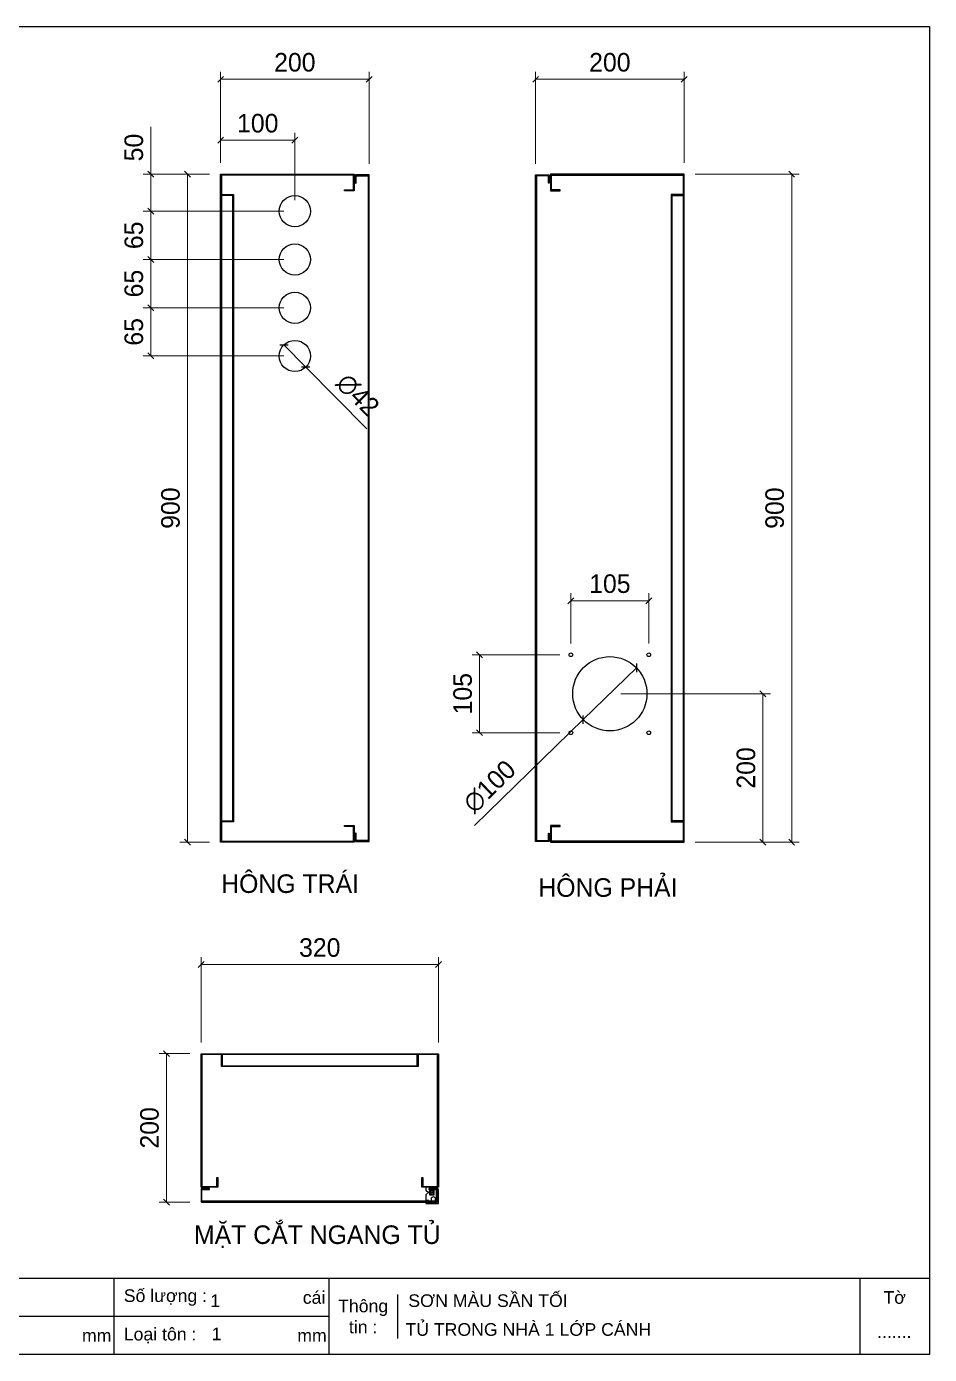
# Model space of a CAD drawing. Header units: millimetres. Extents: x 0 to 2530, y 0 to 1789.
# Drawn here: x 1313 to 2530, y 0 to 1789 of the extents above; entities that cross this region are included whole.
import ezdxf

# ---------------------------------------------------------------- set-up
doc = ezdxf.new("R2010")
doc.units = ezdxf.units.MM
doc.layers.add('DIM', color=253, linetype='Continuous')
doc.styles.add('Arial', font='arial.ttf')
doc.dimstyles.new('Dim-25', dxfattribs={"dimtxt": 25, "dimasz": 8, "dimexe": 10, "dimexo": 15, "dimgap": 10, "dimtad": 1, "dimdec": 0, "dimtxsty": 'Standard', "dimblk": 'OBLIQUE', "dimcen": 10, "dimclrd": 5, "dimclre": 5, "dimclrt": 3, "dimazin": 3, "dimtfac": 1, "dimtdec": 0, "dimtmove": 0, "dimatfit": 3, "dimldrblk": 'OBLIQUE', "dimlwd": 9, "dimlwe": 9})
doc.dimstyles.get("Standard").update_dxf_attribs({"dimtxt": 2.5, "dimasz": 2.5, "dimexe": 1.25, "dimexo": 0.625, "dimtad": 1, "dimcen": 2.5, "dimazin": 3, "dimtfac": 1, "dimtmove": 0, "dimatfit": 3})

# ---------------------------------------------------------------- blocks, each defined once
blk = doc.blocks.new('*D5')
at = {"color": 0, "linetype": 'ByBlock', "lineweight": -2}
for p, q in [((1534, 1586.1), (1526, 1594.1)), ((1526, 694.1), (1534, 686.1))]:
    blk.add_line(p, q, dxfattribs=at)
at = {"layer": 'Defpoints', "color": 0, "ltscale": 3, "transparency": 16777216}
for p in [(1530, 1590.1), (1574.8, 1590.1), (1574.8, 690.1)]:
    blk.add_point(p, dxfattribs=at)
at = {"layer": 'DIM', "color": 5, "lineweight": 9, "ltscale": 3, "transparency": 16777216}
for p, q in [((1559.8, 1590.1), (1520, 1590.1)), ((1530, 690.1), (1530, 1590.1)), ((1559.8, 690.1), (1520, 690.1))]:
    blk.add_line(p, q, dxfattribs=at)
at = {"layer": 'DIM', "color": 3, "ltscale": 3, "transparency": 16777216, "insert": (1507.3, 1140.1), "char_height": 25, "attachment_point": 5, "rotation": 90}
blk.add_mtext('900', dxfattribs=at)
blk = doc.blocks.new('_Oblique')
at = {"color": 0, "linetype": 'ByBlock', "lineweight": -2}
blk.add_line((-0.5, -0.5), (0.5, 0.5), dxfattribs=at)
blk = doc.blocks.new('*D8')
at = {"color": 0, "linetype": 'ByBlock', "lineweight": -2}
for p, q in [((1578.8, 1721.8), (1570.8, 1713.8)), ((1770.8, 1713.8), (1778.8, 1721.8))]:
    blk.add_line(p, q, dxfattribs=at)
at = {"layer": 'Defpoints', "color": 0, "ltscale": 3, "transparency": 16777216}
for p in [(1774.8, 1717.8), (1574.8, 1590.1), (1774.8, 1589.1)]:
    blk.add_point(p, dxfattribs=at)
at = {"layer": 'DIM', "color": 5, "lineweight": 9, "ltscale": 3, "transparency": 16777216}
for p, q in [((1574.8, 1605.1), (1574.8, 1727.8)), ((1574.8, 1717.8), (1774.8, 1717.8)), ((1774.8, 1604.1), (1774.8, 1727.8))]:
    blk.add_line(p, q, dxfattribs=at)
at = {"layer": 'DIM', "color": 3, "ltscale": 3, "transparency": 16777216, "insert": (1674.8, 1740.6), "char_height": 25, "attachment_point": 5}
blk.add_mtext('200', dxfattribs=at)
blk = doc.blocks.new('*D11')
at = {"color": 0, "linetype": 'ByBlock', "lineweight": -2}
for p, q in [((2348.3, 1586.1), (2340.3, 1594.1)), ((2340.3, 694.1), (2348.3, 686.1))]:
    blk.add_line(p, q, dxfattribs=at)
at = {"layer": 'Defpoints', "color": 0, "ltscale": 3, "transparency": 16777216}
for p in [(2199.3, 1590.1), (2344.3, 1590.1), (2199.3, 690.1)]:
    blk.add_point(p, dxfattribs=at)
at = {"layer": 'DIM', "color": 5, "lineweight": 9, "ltscale": 3, "transparency": 16777216}
for p, q in [((2214.3, 1590.1), (2354.3, 1590.1)), ((2344.3, 690.1), (2344.3, 1590.1)), ((2214.3, 690.1), (2354.3, 690.1))]:
    blk.add_line(p, q, dxfattribs=at)
at = {"layer": 'DIM', "color": 3, "ltscale": 3, "transparency": 16777216, "insert": (2321.5, 1140.1), "char_height": 25, "attachment_point": 5, "rotation": 90}
blk.add_mtext('900', dxfattribs=at)
blk = doc.blocks.new('*D12')
at = {"color": 0, "linetype": 'ByBlock', "lineweight": -2}
for p, q in [((2003.3, 1721.8), (1995.3, 1713.8)), ((2195.3, 1713.8), (2203.3, 1721.8))]:
    blk.add_line(p, q, dxfattribs=at)
at = {"layer": 'Defpoints', "color": 0, "ltscale": 3, "transparency": 16777216}
for p in [(1999.3, 1717.8), (1999.3, 1589.1), (2199.3, 1590.1)]:
    blk.add_point(p, dxfattribs=at)
at = {"layer": 'DIM', "color": 5, "lineweight": 9, "ltscale": 3, "transparency": 16777216}
for p, q in [((1999.3, 1604.1), (1999.3, 1727.8)), ((2199.3, 1717.8), (1999.3, 1717.8)), ((2199.3, 1605.1), (2199.3, 1727.8))]:
    blk.add_line(p, q, dxfattribs=at)
at = {"layer": 'DIM', "color": 3, "ltscale": 3, "transparency": 16777216, "insert": (2099.3, 1740.6), "char_height": 25, "attachment_point": 5}
blk.add_mtext('200', dxfattribs=at)
blk = doc.blocks.new('*D13')
at = {"color": 5, "lineweight": 9, "ltscale": 3, "transparency": 16777216}
for p, q in [((2114.3, 890.1), (2315.6, 890.1)), ((2305.6, 890.1), (2305.6, 690.1)), ((2214.3, 690.1), (2315.6, 690.1))]:
    blk.add_line(p, q, dxfattribs=at)
at = {"color": 0, "linetype": 'ByBlock', "lineweight": -2}
for p, q in [((2309.6, 886.1), (2301.6, 894.1)), ((2301.6, 694.1), (2309.6, 686.1))]:
    blk.add_line(p, q, dxfattribs=at)
at = {"layer": 'Defpoints', "color": 0, "ltscale": 3, "transparency": 16777216}
for p in [(2099.3, 890.1), (2199.3, 690.1), (2305.6, 690.1)]:
    blk.add_point(p, dxfattribs=at)
at = {"color": 3, "ltscale": 3, "transparency": 16777216, "insert": (2282.8, 790.1), "char_height": 25, "attachment_point": 5, "rotation": 90}
blk.add_mtext('200', dxfattribs=at)
blk = doc.blocks.new('*D14')
at = {"color": 5, "lineweight": 9, "ltscale": 3, "transparency": 16777216}
for p, q in [((2046.8, 957.6), (2046.8, 1025.4)), ((2151.8, 957.6), (2151.8, 1025.4)), ((2046.8, 1015.4), (2151.8, 1015.4))]:
    blk.add_line(p, q, dxfattribs=at)
at = {"color": 0, "linetype": 'ByBlock', "lineweight": -2}
for p, q in [((2050.8, 1019.4), (2042.8, 1011.4)), ((2147.8, 1011.4), (2155.8, 1019.4))]:
    blk.add_line(p, q, dxfattribs=at)
at = {"layer": 'Defpoints', "color": 0, "ltscale": 3, "transparency": 16777216}
for p in [(2151.8, 1015.4), (2046.8, 942.6), (2151.8, 942.6)]:
    blk.add_point(p, dxfattribs=at)
at = {"color": 3, "ltscale": 3, "transparency": 16777216, "insert": (2099.3, 1038.2), "char_height": 25, "attachment_point": 5}
blk.add_mtext('105', dxfattribs=at)
blk = doc.blocks.new('*D15')
at = {"color": 5, "lineweight": 9, "ltscale": 3, "transparency": 16777216}
for p, q in [((2031.8, 942.6), (1913.7, 942.6)), ((1923.7, 942.6), (1923.7, 837.6)), ((2031.8, 837.6), (1913.7, 837.6))]:
    blk.add_line(p, q, dxfattribs=at)
at = {"color": 0, "linetype": 'ByBlock', "lineweight": -2}
for p, q in [((1927.7, 938.6), (1919.7, 946.6)), ((1919.7, 841.6), (1927.7, 833.6))]:
    blk.add_line(p, q, dxfattribs=at)
at = {"layer": 'Defpoints', "color": 0, "ltscale": 3, "transparency": 16777216}
for p in [(2046.8, 942.6), (1923.7, 837.6), (2046.8, 837.6)]:
    blk.add_point(p, dxfattribs=at)
at = {"color": 3, "ltscale": 3, "transparency": 16777216, "insert": (1901, 890.1), "char_height": 25, "attachment_point": 5, "rotation": 90}
blk.add_mtext('105', dxfattribs=at)
blk = doc.blocks.new('*D16')
at = {"color": 5, "lineweight": 9, "ltscale": 3, "transparency": 16777216}
for p, q in [((1480.6, 1590.1), (1480.6, 1653.8)), ((1559.8, 1590.1), (1470.6, 1590.1)), ((1480.6, 1540.1), (1480.6, 1590.1)), ((1659.8, 1540.1), (1470.6, 1540.1))]:
    blk.add_line(p, q, dxfattribs=at)
at = {"color": 0, "linetype": 'ByBlock', "lineweight": -2}
for p, q in [((1484.6, 1586.1), (1476.6, 1594.1)), ((1476.6, 1544.1), (1484.6, 1536.1))]:
    blk.add_line(p, q, dxfattribs=at)
at = {"layer": 'Defpoints', "color": 0, "ltscale": 3, "transparency": 16777216}
for p in [(1480.6, 1590.1), (1574.8, 1590.1), (1674.8, 1540.1)]:
    blk.add_point(p, dxfattribs=at)
at = {"color": 3, "ltscale": 3, "transparency": 16777216, "insert": (1457.9, 1625.9), "char_height": 25, "attachment_point": 5, "rotation": 90}
blk.add_mtext('50', dxfattribs=at)
blk = doc.blocks.new('*D17')
at = {"color": 5, "lineweight": 9, "ltscale": 3, "transparency": 16777216}
for p, q in [((1659.8, 1540.1), (1470.6, 1540.1)), ((1480.6, 1540.1), (1480.6, 1475.1)), ((1659.8, 1475.1), (1470.6, 1475.1))]:
    blk.add_line(p, q, dxfattribs=at)
at = {"color": 0, "linetype": 'ByBlock', "lineweight": -2}
for p, q in [((1484.6, 1536.1), (1476.6, 1544.1)), ((1476.6, 1479.1), (1484.6, 1471.1))]:
    blk.add_line(p, q, dxfattribs=at)
at = {"layer": 'Defpoints', "color": 0, "ltscale": 3, "transparency": 16777216}
for p in [(1674.8, 1540.1), (1480.6, 1475.1), (1674.8, 1475.1)]:
    blk.add_point(p, dxfattribs=at)
at = {"color": 3, "ltscale": 3, "transparency": 16777216, "insert": (1457.9, 1507.6), "char_height": 25, "attachment_point": 5, "rotation": 90}
blk.add_mtext('65', dxfattribs=at)
blk = doc.blocks.new('*D18')
at = {"color": 5, "lineweight": 9, "ltscale": 3, "transparency": 16777216}
for p, q in [((1659.8, 1475.1), (1470.6, 1475.1)), ((1480.6, 1475.1), (1480.6, 1410.1)), ((1659.8, 1410.1), (1470.6, 1410.1))]:
    blk.add_line(p, q, dxfattribs=at)
at = {"color": 0, "linetype": 'ByBlock', "lineweight": -2}
for p, q in [((1484.6, 1471.1), (1476.6, 1479.1)), ((1476.6, 1414.1), (1484.6, 1406.1))]:
    blk.add_line(p, q, dxfattribs=at)
at = {"layer": 'Defpoints', "color": 0, "ltscale": 3, "transparency": 16777216}
for p in [(1674.8, 1475.1), (1480.6, 1410.1), (1674.8, 1410.1)]:
    blk.add_point(p, dxfattribs=at)
at = {"color": 3, "ltscale": 3, "transparency": 16777216, "insert": (1457.9, 1442.6), "char_height": 25, "attachment_point": 5, "rotation": 90}
blk.add_mtext('65', dxfattribs=at)
blk = doc.blocks.new('*D19')
at = {"color": 0, "linetype": 'ByBlock', "lineweight": -2}
for p, q in [((1484.6, 1406.1), (1476.6, 1414.1)), ((1476.6, 1349.1), (1484.6, 1341.1))]:
    blk.add_line(p, q, dxfattribs=at)
at = {"color": 5, "lineweight": 9, "ltscale": 3, "transparency": 16777216}
for p, q in [((1659.8, 1410.1), (1470.6, 1410.1)), ((1480.6, 1410.1), (1480.6, 1345.1)), ((1659.8, 1345.1), (1470.6, 1345.1))]:
    blk.add_line(p, q, dxfattribs=at)
at = {"layer": 'Defpoints', "color": 0, "ltscale": 3, "transparency": 16777216}
for p in [(1674.8, 1410.1), (1480.6, 1345.1), (1674.8, 1345.1)]:
    blk.add_point(p, dxfattribs=at)
at = {"color": 3, "ltscale": 3, "transparency": 16777216, "insert": (1457.9, 1377.6), "char_height": 25, "attachment_point": 5, "rotation": 90}
blk.add_mtext('65', dxfattribs=at)
blk = doc.blocks.new('*D20')
at = {"color": 0, "linetype": 'ByBlock', "lineweight": -2}
for p, q in [((1578.8, 1639.7), (1570.8, 1631.7)), ((1670.8, 1631.7), (1678.8, 1639.7))]:
    blk.add_line(p, q, dxfattribs=at)
at = {"color": 5, "lineweight": 9, "ltscale": 3, "transparency": 16777216}
for p, q in [((1574.8, 1605.1), (1574.8, 1645.7)), ((1574.8, 1635.7), (1674.8, 1635.7)), ((1674.8, 1555.1), (1674.8, 1645.7))]:
    blk.add_line(p, q, dxfattribs=at)
at = {"layer": 'Defpoints', "color": 0, "ltscale": 3, "transparency": 16777216}
for p in [(1674.8, 1635.7), (1574.8, 1590.1), (1674.8, 1540.1)]:
    blk.add_point(p, dxfattribs=at)
at = {"color": 3, "ltscale": 3, "transparency": 16777216, "insert": (1624.8, 1658.5), "char_height": 25, "attachment_point": 5}
blk.add_mtext('100', dxfattribs=at)
blk = doc.blocks.new('*D26')
at = {"color": 0, "linetype": 'ByBlock', "lineweight": -2}
for p, q in [((1552.4, 529.2), (1544.4, 521.2)), ((1864.4, 521.2), (1872.4, 529.2))]:
    blk.add_line(p, q, dxfattribs=at)
at = {"layer": 'Defpoints', "color": 0, "ltscale": 3, "transparency": 16777216}
for p in [(1868.4, 525.2), (1548.4, 405.2), (1868.4, 405.2)]:
    blk.add_point(p, dxfattribs=at)
at = {"layer": 'DIM', "color": 5, "lineweight": 9, "ltscale": 3, "transparency": 16777216}
for p, q in [((1548.4, 420.2), (1548.4, 535.2)), ((1548.4, 525.2), (1868.4, 525.2)), ((1868.4, 420.2), (1868.4, 535.2))]:
    blk.add_line(p, q, dxfattribs=at)
at = {"layer": 'DIM', "color": 3, "ltscale": 3, "transparency": 16777216, "insert": (1708.4, 548), "char_height": 25, "attachment_point": 5}
blk.add_mtext('320', dxfattribs=at)
blk = doc.blocks.new('*D27')
at = {"color": 0, "linetype": 'ByBlock', "lineweight": -2}
for p, q in [((1505.8, 401.2), (1497.8, 409.2)), ((1497.8, 209.2), (1505.8, 201.2))]:
    blk.add_line(p, q, dxfattribs=at)
at = {"layer": 'Defpoints', "color": 0, "ltscale": 3, "transparency": 16777216}
for p in [(1548.4, 405.2), (1501.8, 205.2), (1548.4, 205.2)]:
    blk.add_point(p, dxfattribs=at)
at = {"layer": 'DIM', "color": 5, "lineweight": 9, "ltscale": 3, "transparency": 16777216}
for p, q in [((1533.4, 405.2), (1491.8, 405.2)), ((1501.8, 405.2), (1501.8, 205.2)), ((1533.4, 205.2), (1491.8, 205.2))]:
    blk.add_line(p, q, dxfattribs=at)
at = {"layer": 'DIM', "color": 3, "ltscale": 3, "transparency": 16777216, "insert": (1479, 305.2), "char_height": 25, "attachment_point": 5, "rotation": 90}
blk.add_mtext('200', dxfattribs=at)
blk = doc.blocks.new('HL003-2-3')
h = blk.add_hatch()
h.set_pattern_fill('ANSI31', color=2, scale=0.5, style=0)
h.set_pattern_definition([(45, (8435.407, 86016.9664), (-1.122532015, 1.122532015), [])])
h.paths.add_polyline_path([(11, 10), (5, 10), (5, 0), (11, 0)])
at = {"color": 1}
for p, q in [((0, 22), (17, 22)), ((0, 20), (0, 22)), ((0, 20), (15, 20)), ((4, 18), (0, 18)), ((0, 10), (0, 18)), ((4, 20), (4, 18)), ((15, 20), (15, 3)), ((17, 22), (17, 3)), ((0, 10), (8, 3)), ((0, 4), (3.4, 7)), ((0, 0), (0, 4)), ((16, 0), (0, 0)), ((17, 3), (8, 3)), ((16, 3), (16, 0))]:
    blk.add_line(p, q, dxfattribs=at)
at = {"color": 2}
blk.add_lwpolyline([(5, 10), (11, 10), (11, 0), (5, 0)], close=True, dxfattribs=at)
at = {"color": 1}
blk.add_circle((10, 16), 3, dxfattribs=at)
blk.add_circle((10, 16), 3, dxfattribs=at)
blk = doc.blocks.new('*D36')
at = {"color": 0, "linetype": 'ByBlock', "lineweight": -2}
for p, q in [((1654.4, 1360), (1665.7, 1360)), ((1695.2, 1330.1), (1683.9, 1330.2))]:
    blk.add_line(p, q, dxfattribs=at)
at = {"color": 5, "lineweight": 9, "ltscale": 3, "transparency": 16777216}
for p in [(1660.1, 1360), (1771.9, 1246.8)]:
    blk.add_line(p, (1689.6, 1330.1), dxfattribs=at)
at = {"layer": 'Defpoints', "color": 0, "ltscale": 3, "transparency": 16777216}
for p in [(1660.1, 1360), (1689.6, 1330.1)]:
    blk.add_point(p, dxfattribs=at)
at = {"color": 3, "ltscale": 3, "transparency": 16777216, "insert": (1759.5, 1292.7), "char_height": 25, "attachment_point": 5, "rotation": 314.664}
blk.add_mtext('∅42', dxfattribs=at)
blk = doc.blocks.new('*D38')
at = {"color": 0, "linetype": 'ByBlock', "lineweight": -2}
for p, q in [((2135.1, 930.6), (2135, 919.3)), ((2063.4, 849.5), (2063.5, 860.8))]:
    blk.add_line(p, q, dxfattribs=at)
at = {"color": 5, "lineweight": 9, "ltscale": 3, "transparency": 16777216}
for p in [(2135.1, 924.9), (1917, 712.5)]:
    blk.add_line(p, (2063.5, 855.2), dxfattribs=at)
at = {"layer": 'Defpoints', "color": 0, "ltscale": 3, "transparency": 16777216}
for p in [(2135.1, 924.9), (2063.5, 855.2)]:
    blk.add_point(p, dxfattribs=at)
at = {"color": 3, "ltscale": 3, "transparency": 16777216, "insert": (1937.3, 765), "char_height": 25, "attachment_point": 5, "rotation": 44.2573}
blk.add_mtext('∅100', dxfattribs=at)
blk = doc.blocks.new('KHUNG CHUẨN')
at = {"color": 7}
for p, q in [((19889.2, -28535.2), (16919.2, -28535.2)), ((18599.2, -28535.2), (18599.2, -28655.2)), ((18939.2, -28535.2), (18939.2, -28655.2)), ((19779.2, -28535.2), (19779.2, -28655.2)), ((19047.6, -28560.2), (19047.6, -28630.2)), ((18939.2, -28595.2), (16919.2, -28595.2))]:
    blk.add_line(p, q, dxfattribs=at)
blk.add_lwpolyline([(16919.2, -26555.2), (19889.2, -26555.2), (19889.2, -28655.2), (16919.2, -28655.2)], close=True, dxfattribs=at)
at = {"color": 2, "char_height": 20, "style": 'Arial'}
for s, insert, width, attachment_point in [('  Số lượng :', (18599.2, -28565.2), 917.634, 4), ('cái', (18897.9, -28565.2), 63.517, 4), ('Tờ', (19834.2, -28565.2), 110, 5), ('Thông\\Ptin :', (18993.4, -28595.2), 108.311, 5), ('mm', (18548.6, -28625.2), 73.831, 4), ('  Loại tôn :', (18599.2, -28625.2), 917.634, 4), ('mm', (18889.2, -28625.2), 917.634, 4)]:
    blk.add_mtext(s, dxfattribs=dict(at, insert=insert, width=width, attachment_point=attachment_point))
at = {"color": 3, "style": 'Arial'}
for tag, p in [('#01', (17055.6, -28580.1)), ('#02', (17431.4, -28580.1)), ('#03', (18030.6, -28580.1)), ('#08', (18751.7, -28580.1)), ('#10', (19064.8, -28580.1)), ('#04', (17024.8, -28634.6)), ('#05', (17308.5, -28633)), ('#06', (17632.7, -28633.7)), ('#07', (18002, -28634.7)), ('#09', (18753.8, -28632.6)), ('#11', (19060.3, -28625.7)), ('#12', (19806.5, -28628.9))]:
    blk.add_attdef(tag, p, '', height=20, dxfattribs=at)

msp = doc.modelspace()

# ---------------------------------------------------------------- linework, layer by layer
at = {"color": 7}
for points in [[(1741.624, 1568.854), (1753.624, 1568.854), (1753.624, 1588.854), (1576.024, 1588.854), (1576.024, 691.254), (1753.624, 691.254), (1753.624, 711.254), (1741.624, 711.254), (1741.624, 712.454), (1754.824, 712.454), (1754.824, 690.054), (1574.824, 690.054), (1574.824, 1590.054), (1754.824, 1590.054), (1754.824, 1567.654), (1741.624, 1567.654)], [(1757.624, 1577.854), (1757.624, 1587.854), (1773.624, 1587.854), (1773.624, 692.254), (1757.624, 692.254), (1757.624, 702.254), (1756.424, 702.254), (1756.424, 691.054), (1774.824, 691.054), (1774.824, 1589.054), (1756.424, 1589.054), (1756.424, 1577.854)], [(2016.463, 1577.854), (2016.463, 1587.854), (2000.463, 1587.854), (2000.463, 692.254), (2016.463, 692.254), (2016.463, 702.254), (2017.663, 702.254), (2017.663, 691.054), (1999.263, 691.054), (1999.263, 1589.054), (2017.663, 1589.054), (2017.663, 1577.854)], [(2032.463, 1568.854), (2020.463, 1568.854), (2020.463, 1588.854), (2198.063, 1588.854), (2198.063, 691.254), (2020.463, 691.254), (2020.463, 711.254), (2032.463, 711.254), (2032.463, 712.454), (2019.263, 712.454), (2019.263, 690.054), (2199.263, 690.054), (2199.263, 1590.054), (2019.263, 1590.054), (2019.263, 1567.654), (2032.463, 1567.654)], [(1847.196, 238.389), (1847.196, 226.389), (1867.196, 226.389), (1867.196, 403.989), (1549.596, 403.989), (1549.596, 226.389), (1569.596, 226.389), (1569.596, 238.389), (1570.796, 238.389), (1570.796, 225.189), (1548.396, 225.189), (1548.396, 405.189), (1868.396, 405.189), (1868.396, 225.189), (1845.996, 225.189), (1845.996, 238.389)]]:
    msp.add_lwpolyline(points, close=True, dxfattribs=at)
at = {"color": 1}
for points in [[(1576.024, 718.654), (1591.024, 718.654), (1591.024, 1561.454), (1576.024, 1561.454), (1576.024, 1562.654), (1592.224, 1562.654), (1592.224, 717.454), (1576.024, 717.454)], [(2198.063, 718.654), (2183.063, 718.654), (2183.063, 1561.454), (2198.063, 1561.454), (2198.063, 1562.654), (2181.863, 1562.654), (2181.863, 717.454), (2198.063, 717.454)], [(1576.996, 403.989), (1576.996, 388.989), (1839.796, 388.989), (1839.796, 403.989), (1840.996, 403.989), (1840.996, 387.789), (1575.796, 387.789), (1575.796, 403.989)]]:
    msp.add_lwpolyline(points, close=True, dxfattribs=at)
at = {"color": 6}
msp.add_lwpolyline([(1855.196, 222.389), (1865.196, 222.389), (1865.196, 206.389), (1549.596, 206.389), (1549.596, 222.389), (1559.596, 222.389), (1559.596, 223.589), (1548.396, 223.589), (1548.396, 205.189), (1866.396, 205.189), (1866.396, 223.589), (1855.196, 223.589)], close=True, dxfattribs=at)
at = {"color": 40, "ltscale": 3, "true_color": 0xf8d731}
for centre, radius in [((1674.824, 1540.054), 21), ((1674.824, 1475.054), 21), ((1674.824, 1410.054), 21), ((1674.824, 1345.054), 21), ((2046.763, 942.554), 2.5), ((2099.263, 890.054), 50), ((2151.763, 942.554), 2.5), ((2046.763, 837.554), 2.5), ((2151.763, 837.554), 2.5)]:
    msp.add_circle(centre, radius, dxfattribs=at)

# ---------------------------------------------------------------- block references
at = {"color": 3}
ref = msp.add_blockref('KHUNG CHUẨN', (-14412.493, 24409.611), dxfattribs=dict(at, xscale=0.8518400000029942, yscale=0.8518400000029942, zscale=0.8518400000029942))
ref.add_attrib('#08', '1', (1560.954, 63.937), dxfattribs={"color": 3, "height": 17.037, "style": 'Arial'})
ref.add_attrib('#09', '1', (1562.782, 19.219), dxfattribs={"color": 3, "height": 17.037, "style": 'Arial'})
ref.add_attrib('#10', 'SƠN MÀU SẦN TỐI', (1827.652, 63.937), dxfattribs={"color": 3, "height": 17.0368, "style": 'Arial'})
ref.add_attrib('#11', 'TỦ TRONG NHÀ 1 LỚP CÁNH', (1823.829, 25.106), dxfattribs={"color": 3, "height": 17.0368, "style": 'Arial'})
ref.add_attrib('#12', '.......', (2459.44, 22.359), dxfattribs={"color": 3, "height": 17.0368, "style": 'Arial'})
at = {"color": 7, "xscale": -1, "rotation": 180}
msp.add_blockref('HL003-2-3', (1851.396, 225.189), dxfattribs=at)

# ---------------------------------------------------------------- texts
at = {"color": 2, "char_height": 25, "width": 785, "attachment_point": 5}
for s, insert in [('HÔNG TRÁI', (1668.381, 634.034)), ('HÔNG PHẢI', (2096.705, 628.815)), ('MẶT CẮT NGANG TỦ', (1705.056, 158.571))]:
    msp.add_mtext(s, dxfattribs=dict(at, insert=insert))

# ---------------------------------------------------------------- dimensions: what is measured, and where the dimension line sits
at = {"ltscale": 3}
for base, p1, p2, picture, middle in [((1674.824, 1635.722), (1574.824, 1590.054), (1674.824, 1540.054), '*D20', (1624.824, 1658.487)), ((2151.763, 1015.387), (2046.763, 942.554), (2151.763, 942.554), '*D14', (2099.263, 1038.151))]:
    dim = msp.add_linear_dim(base=base, p1=p1, p2=p2, dimstyle='Standard', dxfattribs=at)
    dim.commit()
    dim.dimension.update_dxf_attribs({"geometry": picture, "text_midpoint": middle})
for base, p1, p2, picture, middle in [((1480.629, 1590.054), (1674.824, 1540.054), (1574.824, 1590.054), '*D16', (1457.864, 1625.917)), ((1480.629, 1475.054), (1674.824, 1540.054), (1674.824, 1475.054), '*D17', (1457.864, 1507.554)), ((1480.629, 1410.054), (1674.824, 1475.054), (1674.824, 1410.054), '*D18', (1457.864, 1442.554)), ((1480.629, 1345.054), (1674.824, 1410.054), (1674.824, 1345.054), '*D19', (1457.864, 1377.554)), ((1923.746, 837.554), (2046.763, 942.554), (2046.763, 837.554), '*D15', (1900.981, 890.054)), ((2305.583, 690.054), (2099.263, 890.054), (2199.263, 690.054), '*D13', (2282.818, 790.054))]:
    dim = msp.add_linear_dim(base=base, p1=p1, p2=p2, angle=90, dimstyle='Standard', dxfattribs=at)
    dim.commit()
    dim.dimension.update_dxf_attribs({"geometry": picture, "text_midpoint": middle})
for p1, p2, picture, middle in [((1660.062, 1359.99), (1689.586, 1330.118), '*D36', (1742.861, 1276.214)), ((2135.074, 924.948), (2063.453, 855.16), '*D38', (1953.69, 748.207))]:
    dim = msp.add_diameter_dim_2p(p1=p1, p2=p2, dimstyle='Standard', dxfattribs=at)
    dim.commit()
    dim.dimension.update_dxf_attribs({"geometry": picture, "text_midpoint": middle, "dimtype": 163})
at = {"layer": 'DIM', "color": 7, "ltscale": 3}
for base, p1, p2, picture, middle in [((1774.824, 1717.82), (1574.824, 1590.054), (1774.824, 1589.054), '*D8', (1674.824, 1717.82)), ((1868.396, 525.196), (1548.396, 405.189), (1868.396, 405.189), '*D26', (1708.396, 525.196))]:
    dim = msp.add_linear_dim(base=base, p1=p1, p2=p2, dimstyle='Dim-25', dxfattribs=at)
    dim.commit()
    dim.dimension.update_dxf_attribs({"geometry": picture, "text_midpoint": middle, "dimtype": 160})
for base, p1, p2, angle, picture, middle in [((1999.263, 1717.82), (2199.263, 1590.054), (1999.263, 1589.054), 180, '*D12', (2099.263, 1717.82)), ((2344.28, 1590.054), (2199.263, 690.054), (2199.263, 1590.054), 90, '*D11', (2344.28, 1140.054))]:
    dim = msp.add_linear_dim(base=base, p1=p1, p2=p2, angle=angle, dimstyle='Dim-25', dxfattribs=at)
    dim.commit()
    dim.dimension.update_dxf_attribs({"geometry": picture, "text_midpoint": middle, "dimtype": 160})
for base, p1, p2, picture, middle in [((1530.024, 1590.054), (1574.824, 690.054), (1574.824, 1590.054), '*D5', (1507.259, 1140.054)), ((1501.77, 205.189), (1548.396, 405.189), (1548.396, 205.189), '*D27', (1479.006, 305.189))]:
    dim = msp.add_linear_dim(base=base, p1=p1, p2=p2, angle=90, dimstyle='Dim-25', dxfattribs=at)
    dim.commit()
    dim.dimension.update_dxf_attribs({"geometry": picture, "text_midpoint": middle})

doc.saveas('drawing.dxf')
